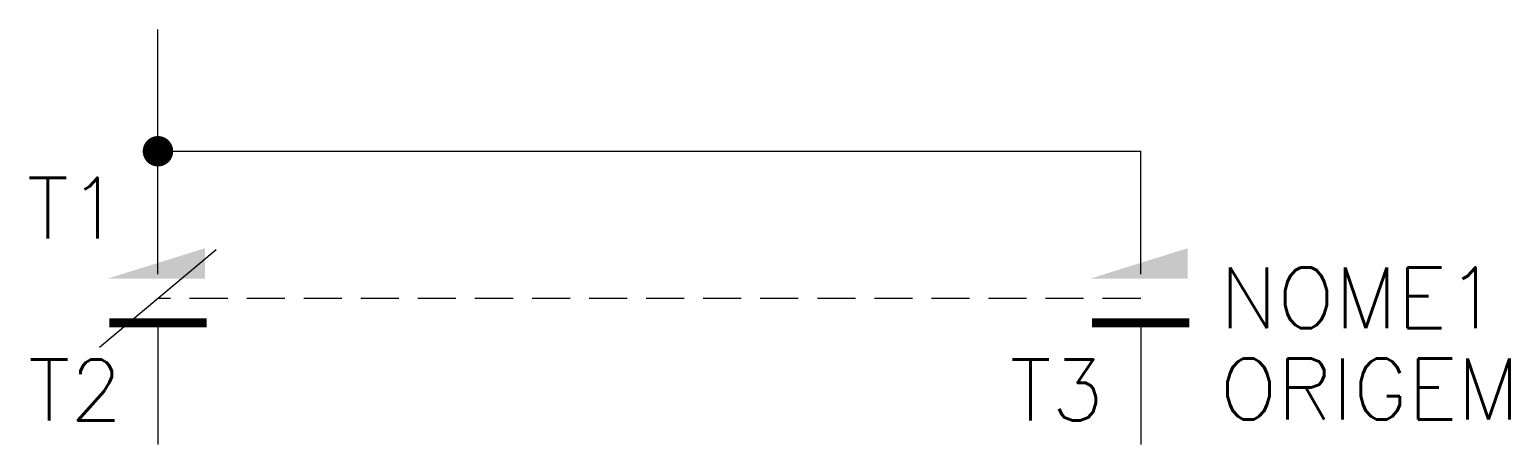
# Model space of a CAD drawing. Extents: x 173.3 to 221.9, y 197.2 to 210.9.
import ezdxf
from ezdxf.enums import TextEntityAlignment as Align

# ---------------------------------------------------------------- set-up
doc = ezdxf.new("R2010")
doc.units = 0
doc.header["$LTSCALE"] = 5
doc.header["$MEASUREMENT"] = 0
doc.linetypes.add('HIDDEN', pattern=[0.375, 0.25, -0.125])
doc.layers.get('0').update_dxf_attribs({"linetype": 'CONTINUOUS'})
doc.styles.add('ROMANS', font='romans')

# ---------------------------------------------------------------- blocks, each defined once
blk = doc.blocks.new('CON2')
at = {"const_width": 0.5}
blk.add_lwpolyline([(-0.25, 0, 1), (0.25, 0, 1)], format="xyb", close=True, dxfattribs=at)

msp = doc.modelspace()

# ---------------------------------------------------------------- linework, layer by layer
at = {"color": 0}
for q in [(177.504, 210.851), (209.795, 206.851)]:
    msp.add_line((177.504, 206.851), q, dxfattribs=at)
for p, q in [((177.504, 202.813), (177.504, 206.851)), ((209.795, 202.813), (209.795, 206.851)), ((175.588, 200.406), (179.419, 203.62)), ((177.504, 201.213), (177.504, 197.213)), ((209.795, 201.213), (209.795, 197.213))]:
    msp.add_line(p, q)
at = {"linetype": 'HIDDEN'}
msp.add_line((209.795, 202.013), (177.504, 202.013), dxfattribs=at)
at = {"color": 5, "const_width": 0.3}
for points in [[(179.104, 201.213), (175.904, 201.213)], [(211.395, 201.213), (208.195, 201.213)]]:
    msp.add_lwpolyline(points, dxfattribs=at)
at = {"color": 5}
for points in [[(175.846, 202.663), (179.05, 202.663), (179.05, 203.663)], [(208.137, 202.663), (211.341, 202.663), (211.341, 203.663)]]:
    msp.add_solid(points, dxfattribs=at)

# ---------------------------------------------------------------- block references
at = {"color": 0, "xscale": -1, "rotation": 90}
msp.add_blockref('CON2', (177.504, 206.851), dxfattribs=at)

# ---------------------------------------------------------------- texts
at = {"color": 7, "lineweight": -3, "style": 'ROMANS'}
for tag, p in [('T1', (176.286, 204.979)), ('T2', (176.33, 199.003)), ('T3', (208.578, 199.003))]:
    msp.add_attdef(tag, text='', height=2, dxfattribs=at).set_placement(p, align=Align.MIDDLE_RIGHT)
for tag, text, p in [('NOME1', '', (212.395, 202.034)), ('ORIGEM', 'ORIGEM', (212.395, 199.034))]:
    msp.add_attdef(tag, text=text, height=2, dxfattribs=at).set_placement(p, align=Align.MIDDLE_LEFT)

doc.saveas('drawing.dxf')
